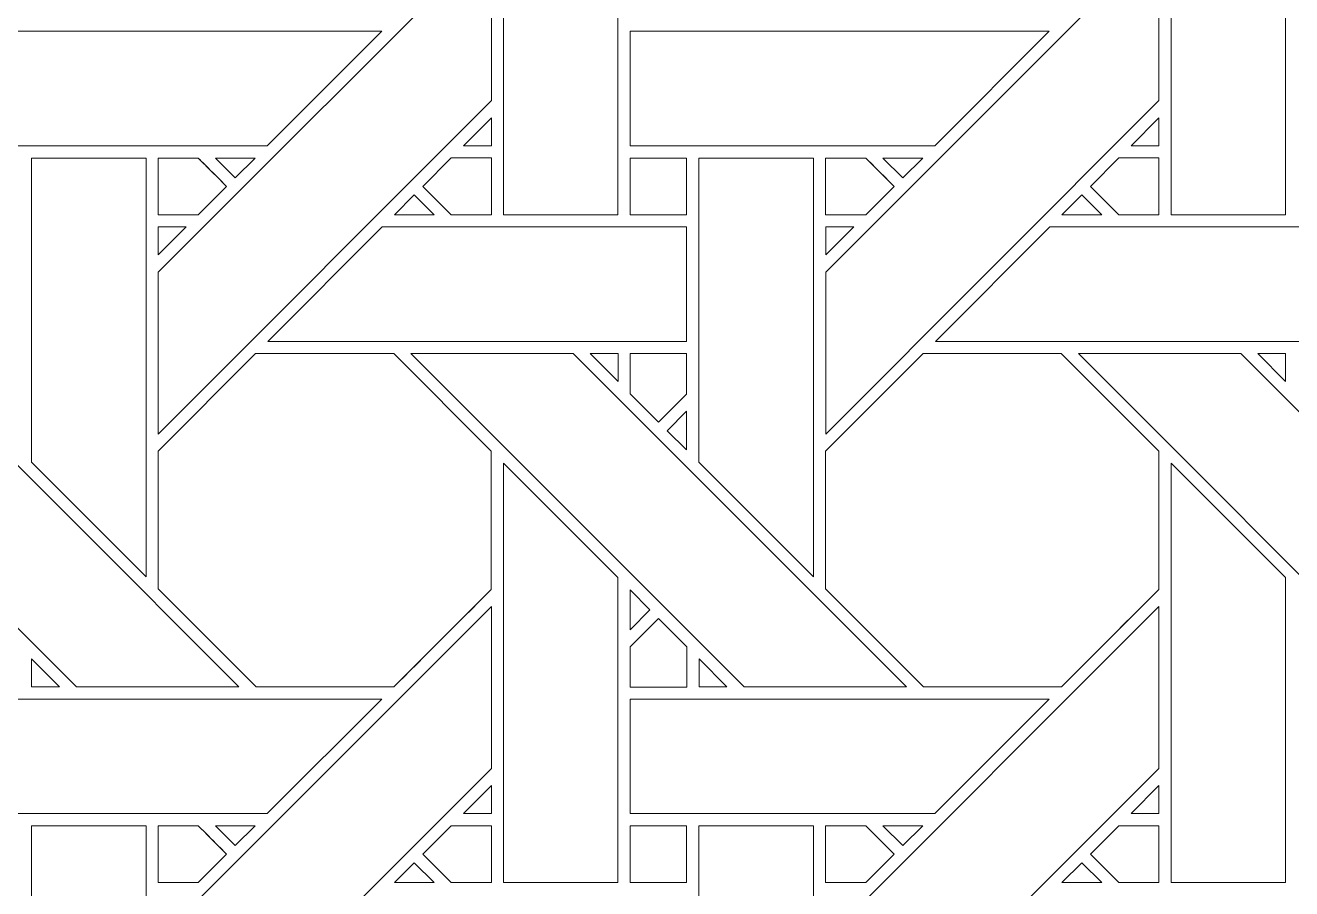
# Model space of a CAD drawing. Header units: inches. Extents: x 4.9 to 19.9, y 3.1 to 15.1.
# Drawn here: x 6.739 to 8.539, y 9.046 to 10.272 of the extents above; entities that cross this region are included whole.
import ezdxf

# ---------------------------------------------------------------- set-up
doc = ezdxf.new("R2010")
doc.units = ezdxf.units.IN
doc.header["$MEASUREMENT"] = 0
doc.layers.add('Design', color=7, linetype='Continuous', lineweight=0)

msp = doc.modelspace()

# ---------------------------------------------------------------- linework, layer by layer
at = {"layer": 'Design'}
for points, knots in [([(4.8829, 15.0948), (4.8829, 15.0948), (4.8829, 3.0948), (4.8829, 3.0948), (4.8829, 3.0948), (19.8829, 3.0948), (19.8829, 3.0948), (19.8829, 3.0948), (19.8829, 15.0948), (19.8829, 15.0948), (19.8829, 15.0948), (4.8829, 15.0948), (4.8829, 15.0948)], [0, 0, 0, 0, 1, 1, 1, 2, 2, 2, 3, 3, 3, 4, 4, 4, 4]), ([(5.4052, 14.5679), (5.4052, 14.5679), (5.4052, 3.6216), (5.4052, 3.6216), (5.4052, 3.6216), (19.3605, 3.6216), (19.3605, 3.6216), (19.3605, 3.6216), (19.3605, 14.5679), (19.3605, 14.5679), (19.3605, 14.5679), (5.4052, 14.5679), (5.4052, 14.5679)], [0, 0, 0, 0, 1, 1, 1, 2, 2, 2, 3, 3, 3, 4, 4, 4, 4]), ([(7.5816, 10.4368), (7.5816, 10.4368), (7.5816, 10.0031), (7.5816, 10.0031), (7.5816, 10.0031), (7.4188, 10.0031), (7.4188, 10.0031), (7.4188, 10.0031), (7.4188, 10.599), (7.4188, 10.599), (7.4188, 10.599), (7.5816, 10.4368), (7.5816, 10.4368)], [0, 0, 0, 0, 1, 1, 1, 2, 2, 2, 3, 3, 3, 4, 4, 4, 4]), ([(8.5303, 10.4368), (8.5303, 10.4368), (8.5303, 10.0031), (8.5303, 10.0031), (8.5303, 10.0031), (8.3676, 10.0031), (8.3676, 10.0031), (8.3676, 10.0031), (8.3676, 10.599), (8.3676, 10.599), (8.3676, 10.599), (8.5303, 10.4368), (8.5303, 10.4368)], [0, 0, 0, 0, 1, 1, 1, 2, 2, 2, 3, 3, 3, 4, 4, 4, 4]), ([(6.928, 9.9218), (6.928, 9.9218), (7.4017, 10.3954), (7.4017, 10.3954), (7.4017, 10.3954), (7.4017, 10.1654), (7.4017, 10.1654), (7.4017, 10.1654), (6.928, 9.6917), (6.928, 9.6917), (6.928, 9.6917), (6.928, 9.9218), (6.928, 9.9218)], [0, 0, 0, 0, 1, 1, 1, 2, 2, 2, 3, 3, 3, 4, 4, 4, 4]), ([(7.8768, 9.9218), (7.8768, 9.9218), (8.3504, 10.3954), (8.3504, 10.3954), (8.3504, 10.3954), (8.3504, 10.1654), (8.3504, 10.1654), (8.3504, 10.1654), (7.8768, 9.6917), (7.8768, 9.6917), (7.8768, 9.6917), (7.8768, 9.9218), (7.8768, 9.9218)], [0, 0, 0, 0, 1, 1, 1, 2, 2, 2, 3, 3, 3, 4, 4, 4, 4]), ([(6.6502, 10.1012), (6.6502, 10.1012), (6.6502, 10.2639), (6.6502, 10.2639), (6.6502, 10.2639), (7.2459, 10.2639), (7.2459, 10.2639), (7.2459, 10.2639), (7.0831, 10.1012), (7.0831, 10.1012), (7.0831, 10.1012), (6.6502, 10.1012), (6.6502, 10.1012)], [0, 0, 0, 0, 1, 1, 1, 2, 2, 2, 3, 3, 3, 4, 4, 4, 4]), ([(7.5989, 10.1012), (7.5989, 10.1012), (7.5989, 10.2639), (7.5989, 10.2639), (7.5989, 10.2639), (8.1946, 10.2639), (8.1946, 10.2639), (8.1946, 10.2639), (8.0319, 10.1012), (8.0319, 10.1012), (8.0319, 10.1012), (7.5989, 10.1012), (7.5989, 10.1012)], [0, 0, 0, 0, 1, 1, 1, 2, 2, 2, 3, 3, 3, 4, 4, 4, 4]), ([(7.3619, 10.1012), (7.3619, 10.1012), (7.4017, 10.141), (7.4017, 10.141), (7.4017, 10.141), (7.4017, 10.1012), (7.4017, 10.1012), (7.4017, 10.1012), (7.3619, 10.1012), (7.3619, 10.1012)], [0, 0, 0, 0, 1, 1, 1, 2, 2, 2, 3, 3, 3, 3]), ([(8.3107, 10.1012), (8.3107, 10.1012), (8.3504, 10.141), (8.3504, 10.141), (8.3504, 10.141), (8.3504, 10.1012), (8.3504, 10.1012), (8.3504, 10.1012), (8.3107, 10.1012), (8.3107, 10.1012)], [0, 0, 0, 0, 1, 1, 1, 2, 2, 2, 3, 3, 3, 3]), ([(6.9109, 10.0839), (6.9109, 10.0839), (6.9109, 9.4888), (6.9109, 9.4888), (6.9109, 9.4888), (6.748, 9.6517), (6.748, 9.6517), (6.748, 9.6517), (6.748, 10.0839), (6.748, 10.0839), (6.748, 10.0839), (6.9109, 10.0839), (6.9109, 10.0839)], [0, 0, 0, 0, 1, 1, 1, 2, 2, 2, 3, 3, 3, 4, 4, 4, 4]), ([(6.985, 10.0839), (6.9902, 10.0788), (7.021, 10.048), (7.0254, 10.0436), (7.0254, 10.0436), (6.985, 10.0032), (6.985, 10.0032), (6.985, 10.0032), (6.928, 10.0032), (6.928, 10.0032), (6.928, 10.0032), (6.928, 10.0839), (6.928, 10.0839), (6.928, 10.0839), (6.985, 10.0839), (6.985, 10.0839)], [0, 0, 0, 0, 1, 1, 1, 2, 2, 2, 3, 3, 3, 4, 4, 4, 5, 5, 5, 5]), ([(7.0098, 10.0593), (7.0098, 10.0593), (7.0254, 10.0436), (7.0254, 10.0436), (7.0254, 10.0436), (6.985, 10.0032), (6.985, 10.0032), (6.985, 10.0032), (6.928, 10.0032), (6.928, 10.0032), (6.928, 10.0032), (6.928, 10.0839), (6.928, 10.0839), (6.928, 10.0839), (6.985, 10.0839), (6.985, 10.0839), (6.9904, 10.0786), (7.0004, 10.0686), (7.0098, 10.0593)], [0, 0, 0, 0, 1, 1, 1, 2, 2, 2, 3, 3, 3, 4, 4, 4, 5, 5, 5, 6, 6, 6, 6]), ([(7.0095, 10.0839), (7.0095, 10.0839), (7.0659, 10.0839), (7.0659, 10.0839), (7.0659, 10.0839), (7.0376, 10.0557), (7.0376, 10.0557), (7.0376, 10.0557), (7.0095, 10.0839), (7.0095, 10.0839)], [0, 0, 0, 0, 1, 1, 1, 2, 2, 2, 3, 3, 3, 3]), ([(7.3445, 10.0031), (7.3445, 10.0031), (7.3042, 10.0435), (7.3042, 10.0435), (7.3042, 10.0435), (7.3446, 10.084), (7.3446, 10.084), (7.3446, 10.084), (7.4017, 10.084), (7.4017, 10.084), (7.4017, 10.084), (7.4017, 10.0031), (7.4017, 10.0031), (7.4017, 10.0031), (7.3445, 10.0031), (7.3445, 10.0031)], [0, 0, 0, 0, 1, 1, 1, 2, 2, 2, 3, 3, 3, 4, 4, 4, 5, 5, 5, 5]), ([(7.3042, 10.0435), (7.3042, 10.0435), (7.3446, 10.084), (7.3446, 10.084), (7.3446, 10.084), (7.4017, 10.084), (7.4017, 10.084), (7.4017, 10.084), (7.4017, 10.0031), (7.4017, 10.0031), (7.4017, 10.0031), (7.3445, 10.0031), (7.3445, 10.0031), (7.3445, 10.0031), (7.3042, 10.0435), (7.3042, 10.0435)], [0, 0, 0, 0, 1, 1, 1, 2, 2, 2, 3, 3, 3, 4, 4, 4, 5, 5, 5, 5]), ([(7.5989, 10.0031), (7.5989, 10.0031), (7.5989, 10.0839), (7.5989, 10.0839), (7.5989, 10.0839), (7.6791, 10.0839), (7.6791, 10.0839), (7.6791, 10.0839), (7.6791, 10.0031), (7.6791, 10.0031), (7.6791, 10.0031), (7.5989, 10.0031), (7.5989, 10.0031)], [0, 0, 0, 0, 1, 1, 1, 2, 2, 2, 3, 3, 3, 4, 4, 4, 4]), ([(7.5989, 10.0839), (7.5989, 10.0839), (7.6791, 10.0839), (7.6791, 10.0839), (7.6791, 10.0839), (7.6791, 10.0031), (7.6791, 10.0031), (7.6791, 10.0031), (7.5989, 10.0031), (7.5989, 10.0031), (7.5989, 10.0031), (7.5989, 10.0839), (7.5989, 10.0839)], [0, 0, 0, 0, 1, 1, 1, 2, 2, 2, 3, 3, 3, 4, 4, 4, 4]), ([(7.8596, 10.0839), (7.8596, 10.0839), (7.8596, 9.4888), (7.8596, 9.4888), (7.8596, 9.4888), (7.6967, 9.6517), (7.6967, 9.6517), (7.6967, 9.6517), (7.6967, 10.0839), (7.6967, 10.0839), (7.6967, 10.0839), (7.8596, 10.0839), (7.8596, 10.0839)], [0, 0, 0, 0, 1, 1, 1, 2, 2, 2, 3, 3, 3, 4, 4, 4, 4]), ([(7.9338, 10.0839), (7.9389, 10.0788), (7.9697, 10.048), (7.9741, 10.0436), (7.9741, 10.0436), (7.9337, 10.0032), (7.9337, 10.0032), (7.9337, 10.0032), (7.8767, 10.0032), (7.8767, 10.0032), (7.8767, 10.0032), (7.8767, 10.0839), (7.8767, 10.0839), (7.8767, 10.0839), (7.9338, 10.0839), (7.9338, 10.0839)], [0, 0, 0, 0, 1, 1, 1, 2, 2, 2, 3, 3, 3, 4, 4, 4, 5, 5, 5, 5]), ([(7.9741, 10.0436), (7.9741, 10.0436), (7.9337, 10.0032), (7.9337, 10.0032), (7.9337, 10.0032), (7.8767, 10.0032), (7.8767, 10.0032), (7.8767, 10.0032), (7.8767, 10.0839), (7.8767, 10.0839), (7.8767, 10.0839), (7.9338, 10.0839), (7.9338, 10.0839), (7.939, 10.0787), (7.9698, 10.0479), (7.9741, 10.0436)], [0, 0, 0, 0, 1, 1, 1, 2, 2, 2, 3, 3, 3, 4, 4, 4, 5, 5, 5, 5]), ([(7.9582, 10.0839), (7.9582, 10.0839), (8.0147, 10.0839), (8.0147, 10.0839), (8.0147, 10.0839), (7.9864, 10.0557), (7.9864, 10.0557), (7.9864, 10.0557), (7.9582, 10.0839), (7.9582, 10.0839)], [0, 0, 0, 0, 1, 1, 1, 2, 2, 2, 3, 3, 3, 3]), ([(8.3504, 10.084), (8.3504, 10.084), (8.3504, 10.0031), (8.3504, 10.0031), (8.3504, 10.0031), (8.2933, 10.0031), (8.2933, 10.0031), (8.2933, 10.0031), (8.2529, 10.0435), (8.2529, 10.0435), (8.2529, 10.0435), (8.2933, 10.084), (8.2933, 10.084), (8.2933, 10.084), (8.3504, 10.084), (8.3504, 10.084)], [0, 0, 0, 0, 1, 1, 1, 2, 2, 2, 3, 3, 3, 4, 4, 4, 5, 5, 5, 5]), ([(8.2529, 10.0435), (8.2529, 10.0435), (8.2933, 10.084), (8.2933, 10.084), (8.2933, 10.084), (8.3504, 10.084), (8.3504, 10.084), (8.3504, 10.084), (8.3504, 10.0031), (8.3504, 10.0031), (8.3504, 10.0031), (8.2933, 10.0031), (8.2933, 10.0031), (8.2933, 10.0031), (8.2529, 10.0435), (8.2529, 10.0435)], [0, 0, 0, 0, 1, 1, 1, 2, 2, 2, 3, 3, 3, 4, 4, 4, 5, 5, 5, 5]), ([(7.3204, 10.0031), (7.3204, 10.0031), (7.2639, 10.0031), (7.2639, 10.0031), (7.2639, 10.0031), (7.2921, 10.0314), (7.2921, 10.0314), (7.2921, 10.0314), (7.3204, 10.0031), (7.3204, 10.0031)], [0, 0, 0, 0, 1, 1, 1, 2, 2, 2, 3, 3, 3, 3]), ([(8.2691, 10.0031), (8.2691, 10.0031), (8.2126, 10.0031), (8.2126, 10.0031), (8.2126, 10.0031), (8.2408, 10.0314), (8.2408, 10.0314), (8.2408, 10.0314), (8.2691, 10.0031), (8.2691, 10.0031)], [0, 0, 0, 0, 1, 1, 1, 2, 2, 2, 3, 3, 3, 3]), ([(6.9679, 9.986), (6.9679, 9.986), (6.928, 9.9462), (6.928, 9.9462), (6.928, 9.9462), (6.928, 9.986), (6.928, 9.986), (6.928, 9.986), (6.9679, 9.986), (6.9679, 9.986)], [0, 0, 0, 0, 1, 1, 1, 2, 2, 2, 3, 3, 3, 3]), ([(7.2467, 9.986), (7.2467, 9.986), (7.6792, 9.986), (7.6792, 9.986), (7.6792, 9.986), (7.6792, 9.8232), (7.6792, 9.8232), (7.6792, 9.8232), (7.0839, 9.8232), (7.0839, 9.8232), (7.0839, 9.8232), (7.2467, 9.986), (7.2467, 9.986)], [0, 0, 0, 0, 1, 1, 1, 2, 2, 2, 3, 3, 3, 4, 4, 4, 4]), ([(7.9166, 9.986), (7.9166, 9.986), (7.8768, 9.9462), (7.8768, 9.9462), (7.8768, 9.9462), (7.8768, 9.986), (7.8768, 9.986), (7.8768, 9.986), (7.9166, 9.986), (7.9166, 9.986)], [0, 0, 0, 0, 1, 1, 1, 2, 2, 2, 3, 3, 3, 3]), ([(8.1954, 9.986), (8.1954, 9.986), (8.6279, 9.986), (8.6279, 9.986), (8.6279, 9.986), (8.6279, 9.8232), (8.6279, 9.8232), (8.6279, 9.8232), (8.0326, 9.8232), (8.0326, 9.8232), (8.0326, 9.8232), (8.1954, 9.986), (8.1954, 9.986)], [0, 0, 0, 0, 1, 1, 1, 2, 2, 2, 3, 3, 3, 4, 4, 4, 4]), ([(6.5694, 9.8061), (6.5694, 9.8061), (7.043, 9.3324), (7.043, 9.3324), (7.043, 9.3324), (6.812, 9.3324), (6.812, 9.3324), (6.812, 9.3324), (6.3385, 9.8061), (6.3385, 9.8061), (6.3385, 9.8061), (6.5694, 9.8061), (6.5694, 9.8061)], [0, 0, 0, 0, 1, 1, 1, 2, 2, 2, 3, 3, 3, 4, 4, 4, 4]), ([(7.0667, 9.8061), (7.0667, 9.8061), (7.2629, 9.8061), (7.2629, 9.8061), (7.2629, 9.8061), (7.4016, 9.6673), (7.4016, 9.6673), (7.4016, 9.6673), (7.4016, 9.4711), (7.4016, 9.4711), (7.3838, 9.4532), (7.2719, 9.3414), (7.2629, 9.3324), (7.2629, 9.3324), (7.0672, 9.3324), (7.0672, 9.3324), (7.0672, 9.3324), (6.928, 9.4717), (6.928, 9.4717), (6.928, 9.4717), (6.928, 9.6673), (6.928, 9.6673), (6.928, 9.6673), (7.0667, 9.8061), (7.0667, 9.8061)], [0, 0, 0, 0, 1, 1, 1, 2, 2, 2, 3, 3, 3, 4, 4, 4, 5, 5, 5, 6, 6, 6, 7, 7, 7, 8, 8, 8, 8]), ([(6.928, 9.6673), (6.928, 9.6673), (7.0667, 9.8061), (7.0667, 9.8061), (7.0667, 9.8061), (7.2629, 9.8061), (7.2629, 9.8061), (7.2629, 9.8061), (7.4016, 9.6673), (7.4016, 9.6673), (7.4016, 9.6673), (7.4016, 9.4711), (7.4016, 9.4711), (7.3839, 9.4533), (7.272, 9.3415), (7.2629, 9.3324), (7.2629, 9.3324), (7.0672, 9.3324), (7.0672, 9.3324), (7.0672, 9.3324), (6.928, 9.4717), (6.928, 9.4717), (6.928, 9.4717), (6.928, 9.6673), (6.928, 9.6673)], [0, 0, 0, 0, 1, 1, 1, 2, 2, 2, 3, 3, 3, 4, 4, 4, 5, 5, 5, 6, 6, 6, 7, 7, 7, 8, 8, 8, 8]), ([(7.5181, 9.8061), (7.5181, 9.8061), (7.9918, 9.3324), (7.9918, 9.3324), (7.9918, 9.3324), (7.7607, 9.3324), (7.7607, 9.3324), (7.7607, 9.3324), (7.2872, 9.8061), (7.2872, 9.8061), (7.2872, 9.8061), (7.5181, 9.8061), (7.5181, 9.8061)], [0, 0, 0, 0, 1, 1, 1, 2, 2, 2, 3, 3, 3, 4, 4, 4, 4]), ([(7.5817, 9.8061), (7.5817, 9.8061), (7.5817, 9.7662), (7.5817, 9.7662), (7.5817, 9.7662), (7.5422, 9.8061), (7.5422, 9.8061), (7.5422, 9.8061), (7.5817, 9.8061), (7.5817, 9.8061)], [0, 0, 0, 0, 1, 1, 1, 2, 2, 2, 3, 3, 3, 3]), ([(7.6791, 9.8061), (7.6791, 9.8061), (7.6791, 9.7485), (7.6791, 9.7485), (7.6791, 9.7485), (7.6392, 9.7085), (7.6392, 9.7085), (7.6392, 9.7085), (7.5988, 9.7489), (7.5988, 9.7489), (7.5988, 9.7489), (7.5988, 9.8061), (7.5988, 9.8061), (7.5988, 9.8061), (7.6791, 9.8061), (7.6791, 9.8061)], [0, 0, 0, 0, 1, 1, 1, 2, 2, 2, 3, 3, 3, 4, 4, 4, 5, 5, 5, 5]), ([(7.6392, 9.7085), (7.6392, 9.7085), (7.5988, 9.7489), (7.5988, 9.7489), (7.5988, 9.7489), (7.5988, 9.8061), (7.5988, 9.8061), (7.5988, 9.8061), (7.6791, 9.8061), (7.6791, 9.8061), (7.6791, 9.8061), (7.6791, 9.7485), (7.6791, 9.7485), (7.6791, 9.7485), (7.6392, 9.7085), (7.6392, 9.7085)], [0, 0, 0, 0, 1, 1, 1, 2, 2, 2, 3, 3, 3, 4, 4, 4, 5, 5, 5, 5]), ([(8.0154, 9.8061), (8.0154, 9.8061), (8.2116, 9.8061), (8.2116, 9.8061), (8.2116, 9.8061), (8.3504, 9.6673), (8.3504, 9.6673), (8.3504, 9.6673), (8.3504, 9.4711), (8.3504, 9.4711), (8.3326, 9.4532), (8.2207, 9.3414), (8.2117, 9.3324), (8.2117, 9.3324), (8.016, 9.3324), (8.016, 9.3324), (8.016, 9.3324), (7.8767, 9.4717), (7.8767, 9.4717), (7.8767, 9.4717), (7.8767, 9.6673), (7.8767, 9.6673), (7.8767, 9.6673), (8.0154, 9.8061), (8.0154, 9.8061)], [0, 0, 0, 0, 1, 1, 1, 2, 2, 2, 3, 3, 3, 4, 4, 4, 5, 5, 5, 6, 6, 6, 7, 7, 7, 8, 8, 8, 8]), ([(7.8767, 9.6673), (7.8767, 9.6673), (8.0154, 9.8061), (8.0154, 9.8061), (8.0154, 9.8061), (8.2116, 9.8061), (8.2116, 9.8061), (8.2116, 9.8061), (8.3504, 9.6673), (8.3504, 9.6673), (8.3504, 9.6673), (8.3504, 9.4711), (8.3504, 9.4711), (8.3328, 9.4534), (8.2208, 9.3416), (8.2117, 9.3324), (8.2117, 9.3324), (8.016, 9.3324), (8.016, 9.3324), (8.016, 9.3324), (7.8767, 9.4717), (7.8767, 9.4717), (7.8767, 9.4717), (7.8767, 9.6673), (7.8767, 9.6673)], [0, 0, 0, 0, 1, 1, 1, 2, 2, 2, 3, 3, 3, 4, 4, 4, 5, 5, 5, 6, 6, 6, 7, 7, 7, 8, 8, 8, 8]), ([(8.4669, 9.8061), (8.4669, 9.8061), (8.9405, 9.3324), (8.9405, 9.3324), (8.9405, 9.3324), (8.7095, 9.3324), (8.7095, 9.3324), (8.7095, 9.3324), (8.2359, 9.8061), (8.2359, 9.8061), (8.2359, 9.8061), (8.4669, 9.8061), (8.4669, 9.8061)], [0, 0, 0, 0, 1, 1, 1, 2, 2, 2, 3, 3, 3, 4, 4, 4, 4]), ([(8.5304, 9.8061), (8.5304, 9.8061), (8.5304, 9.7662), (8.5304, 9.7662), (8.5304, 9.7662), (8.491, 9.8061), (8.491, 9.8061), (8.491, 9.8061), (8.5304, 9.8061), (8.5304, 9.8061)], [0, 0, 0, 0, 1, 1, 1, 2, 2, 2, 3, 3, 3, 3]), ([(7.6792, 9.7242), (7.6792, 9.7242), (7.6792, 9.6691), (7.6792, 9.6691), (7.6792, 9.6691), (7.6514, 9.6964), (7.6514, 9.6964), (7.6514, 9.6964), (7.6792, 9.7242), (7.6792, 9.7242)], [0, 0, 0, 0, 1, 1, 1, 2, 2, 2, 3, 3, 3, 3]), ([(7.5816, 9.4881), (7.5816, 9.4881), (7.5816, 9.0544), (7.5816, 9.0544), (7.5816, 9.0544), (7.4188, 9.0544), (7.4188, 9.0544), (7.4188, 9.0544), (7.4188, 9.6502), (7.4188, 9.6502), (7.4188, 9.6502), (7.5816, 9.4881), (7.5816, 9.4881)], [0, 0, 0, 0, 1, 1, 1, 2, 2, 2, 3, 3, 3, 4, 4, 4, 4]), ([(8.5303, 9.4881), (8.5303, 9.4881), (8.5303, 9.0544), (8.5303, 9.0544), (8.5303, 9.0544), (8.3676, 9.0544), (8.3676, 9.0544), (8.3676, 9.0544), (8.3676, 9.6502), (8.3676, 9.6502), (8.3676, 9.6502), (8.5303, 9.4881), (8.5303, 9.4881)], [0, 0, 0, 0, 1, 1, 1, 2, 2, 2, 3, 3, 3, 4, 4, 4, 4]), ([(7.5989, 9.4138), (7.5989, 9.4138), (7.5989, 9.4706), (7.5989, 9.4706), (7.5989, 9.4706), (7.6271, 9.442), (7.6271, 9.442), (7.6271, 9.442), (7.5989, 9.4138), (7.5989, 9.4138)], [0, 0, 0, 0, 1, 1, 1, 2, 2, 2, 3, 3, 3, 3]), ([(6.928, 8.9731), (6.928, 8.9731), (7.4017, 9.4467), (7.4017, 9.4467), (7.4017, 9.4467), (7.4017, 9.2166), (7.4017, 9.2166), (7.4017, 9.2166), (6.928, 8.743), (6.928, 8.743), (6.928, 8.743), (6.928, 8.9731), (6.928, 8.9731)], [0, 0, 0, 0, 1, 1, 1, 2, 2, 2, 3, 3, 3, 4, 4, 4, 4]), ([(7.8768, 8.9731), (7.8768, 8.9731), (8.3504, 9.4467), (8.3504, 9.4467), (8.3504, 9.4467), (8.3504, 9.2166), (8.3504, 9.2166), (8.3504, 9.2166), (7.8768, 8.743), (7.8768, 8.743), (7.8768, 8.743), (7.8768, 8.9731), (7.8768, 8.9731)], [0, 0, 0, 0, 1, 1, 1, 2, 2, 2, 3, 3, 3, 4, 4, 4, 4]), ([(7.5989, 9.3322), (7.5989, 9.3322), (7.5989, 9.3895), (7.5989, 9.3895), (7.5989, 9.3895), (7.6392, 9.4298), (7.6392, 9.4298), (7.6392, 9.4298), (7.6795, 9.3895), (7.6795, 9.3895), (7.6795, 9.3895), (7.6795, 9.3322), (7.6795, 9.3322), (7.6795, 9.3322), (7.5989, 9.3322), (7.5989, 9.3322)], [0, 0, 0, 0, 1, 1, 1, 2, 2, 2, 3, 3, 3, 4, 4, 4, 5, 5, 5, 5]), ([(7.6392, 9.4298), (7.6392, 9.4298), (7.6795, 9.3895), (7.6795, 9.3895), (7.6795, 9.3895), (7.6795, 9.3322), (7.6795, 9.3322), (7.6795, 9.3322), (7.5989, 9.3322), (7.5989, 9.3322), (7.5989, 9.3322), (7.5989, 9.3895), (7.5989, 9.3895), (7.5989, 9.3895), (7.6392, 9.4298), (7.6392, 9.4298)], [0, 0, 0, 0, 1, 1, 1, 2, 2, 2, 3, 3, 3, 4, 4, 4, 5, 5, 5, 5]), ([(6.7481, 9.3324), (6.7481, 9.3324), (6.7481, 9.3722), (6.7481, 9.3722), (6.7481, 9.3722), (6.7878, 9.3324), (6.7878, 9.3324), (6.7878, 9.3324), (6.7481, 9.3324), (6.7481, 9.3324)], [0, 0, 0, 0, 1, 1, 1, 2, 2, 2, 3, 3, 3, 3]), ([(7.6968, 9.3324), (7.6968, 9.3324), (7.6968, 9.3722), (7.6968, 9.3722), (7.6968, 9.3722), (7.7365, 9.3324), (7.7365, 9.3324), (7.7365, 9.3324), (7.6968, 9.3324), (7.6968, 9.3324)], [0, 0, 0, 0, 1, 1, 1, 2, 2, 2, 3, 3, 3, 3]), ([(6.6502, 9.1525), (6.6502, 9.1525), (6.6502, 9.3152), (6.6502, 9.3152), (6.6502, 9.3152), (7.2459, 9.3152), (7.2459, 9.3152), (7.2459, 9.3152), (7.0832, 9.1525), (7.0832, 9.1525), (7.0832, 9.1525), (6.6502, 9.1525), (6.6502, 9.1525)], [0, 0, 0, 0, 1, 1, 1, 2, 2, 2, 3, 3, 3, 4, 4, 4, 4]), ([(7.5989, 9.1525), (7.5989, 9.1525), (7.5989, 9.3152), (7.5989, 9.3152), (7.5989, 9.3152), (8.1946, 9.3152), (8.1946, 9.3152), (8.1946, 9.3152), (8.0319, 9.1525), (8.0319, 9.1525), (8.0319, 9.1525), (7.5989, 9.1525), (7.5989, 9.1525)], [0, 0, 0, 0, 1, 1, 1, 2, 2, 2, 3, 3, 3, 4, 4, 4, 4]), ([(7.3619, 9.1525), (7.3619, 9.1525), (7.4017, 9.1923), (7.4017, 9.1923), (7.4017, 9.1923), (7.4017, 9.1525), (7.4017, 9.1525), (7.4017, 9.1525), (7.3619, 9.1525), (7.3619, 9.1525)], [0, 0, 0, 0, 1, 1, 1, 2, 2, 2, 3, 3, 3, 3]), ([(8.3107, 9.1525), (8.3107, 9.1525), (8.3504, 9.1923), (8.3504, 9.1923), (8.3504, 9.1923), (8.3504, 9.1525), (8.3504, 9.1525), (8.3504, 9.1525), (8.3107, 9.1525), (8.3107, 9.1525)], [0, 0, 0, 0, 1, 1, 1, 2, 2, 2, 3, 3, 3, 3]), ([(6.9109, 9.1352), (6.9109, 9.1352), (6.9109, 8.5401), (6.9109, 8.5401), (6.9109, 8.5401), (6.748, 8.703), (6.748, 8.703), (6.748, 8.703), (6.748, 9.1352), (6.748, 9.1352), (6.748, 9.1352), (6.9109, 9.1352), (6.9109, 9.1352)], [0, 0, 0, 0, 1, 1, 1, 2, 2, 2, 3, 3, 3, 4, 4, 4, 4]), ([(6.985, 9.1352), (6.9902, 9.1301), (7.021, 9.0993), (7.0254, 9.0948), (7.0254, 9.0948), (6.985, 9.0544), (6.985, 9.0544), (6.985, 9.0544), (6.928, 9.0544), (6.928, 9.0544), (6.928, 9.0544), (6.928, 9.1352), (6.928, 9.1352), (6.928, 9.1352), (6.985, 9.1352), (6.985, 9.1352)], [0, 0, 0, 0, 1, 1, 1, 2, 2, 2, 3, 3, 3, 4, 4, 4, 5, 5, 5, 5]), ([(7.0103, 9.11), (7.0103, 9.11), (7.0254, 9.0948), (7.0254, 9.0948), (7.0254, 9.0948), (6.985, 9.0544), (6.985, 9.0544), (6.985, 9.0544), (6.928, 9.0544), (6.928, 9.0544), (6.928, 9.0544), (6.928, 9.1352), (6.928, 9.1352), (6.928, 9.1352), (6.985, 9.1352), (6.985, 9.1352), (6.9905, 9.1297), (7.0008, 9.1195), (7.0103, 9.11)], [0, 0, 0, 0, 1, 1, 1, 2, 2, 2, 3, 3, 3, 4, 4, 4, 5, 5, 5, 6, 6, 6, 6]), ([(7.0095, 9.1352), (7.0095, 9.1352), (7.0659, 9.1352), (7.0659, 9.1352), (7.0659, 9.1352), (7.0376, 9.107), (7.0376, 9.107), (7.0376, 9.107), (7.0095, 9.1352), (7.0095, 9.1352)], [0, 0, 0, 0, 1, 1, 1, 2, 2, 2, 3, 3, 3, 3]), ([(7.3445, 9.0544), (7.3445, 9.0544), (7.3042, 9.0948), (7.3042, 9.0948), (7.3042, 9.0948), (7.3446, 9.1352), (7.3446, 9.1352), (7.3446, 9.1352), (7.4017, 9.1352), (7.4017, 9.1352), (7.4017, 9.1352), (7.4017, 9.0544), (7.4017, 9.0544), (7.4017, 9.0544), (7.3445, 9.0544), (7.3445, 9.0544)], [0, 0, 0, 0, 1, 1, 1, 2, 2, 2, 3, 3, 3, 4, 4, 4, 5, 5, 5, 5]), ([(7.3042, 9.0948), (7.3042, 9.0948), (7.3446, 9.1352), (7.3446, 9.1352), (7.3446, 9.1352), (7.4017, 9.1352), (7.4017, 9.1352), (7.4017, 9.1352), (7.4017, 9.0544), (7.4017, 9.0544), (7.4017, 9.0544), (7.3445, 9.0544), (7.3445, 9.0544), (7.3445, 9.0544), (7.3042, 9.0948), (7.3042, 9.0948)], [0, 0, 0, 0, 1, 1, 1, 2, 2, 2, 3, 3, 3, 4, 4, 4, 5, 5, 5, 5]), ([(7.5989, 9.0544), (7.5989, 9.0544), (7.5989, 9.1352), (7.5989, 9.1352), (7.5989, 9.1352), (7.6791, 9.1352), (7.6791, 9.1352), (7.6791, 9.1352), (7.6791, 9.0544), (7.6791, 9.0544), (7.6791, 9.0544), (7.5989, 9.0544), (7.5989, 9.0544)], [0, 0, 0, 0, 1, 1, 1, 2, 2, 2, 3, 3, 3, 4, 4, 4, 4]), ([(7.5989, 9.1352), (7.5989, 9.1352), (7.6791, 9.1352), (7.6791, 9.1352), (7.6791, 9.1352), (7.6791, 9.0544), (7.6791, 9.0544), (7.6791, 9.0544), (7.5989, 9.0544), (7.5989, 9.0544), (7.5989, 9.0544), (7.5989, 9.1352), (7.5989, 9.1352)], [0, 0, 0, 0, 1, 1, 1, 2, 2, 2, 3, 3, 3, 4, 4, 4, 4]), ([(7.8596, 9.1352), (7.8596, 9.1352), (7.8596, 8.5401), (7.8596, 8.5401), (7.8596, 8.5401), (7.6967, 8.703), (7.6967, 8.703), (7.6967, 8.703), (7.6967, 9.1352), (7.6967, 9.1352), (7.6967, 9.1352), (7.8596, 9.1352), (7.8596, 9.1352)], [0, 0, 0, 0, 1, 1, 1, 2, 2, 2, 3, 3, 3, 4, 4, 4, 4]), ([(7.9338, 9.1352), (7.9389, 9.1301), (7.9697, 9.0993), (7.9741, 9.0948), (7.9741, 9.0948), (7.9337, 9.0544), (7.9337, 9.0544), (7.9337, 9.0544), (7.8767, 9.0544), (7.8767, 9.0544), (7.8767, 9.0544), (7.8767, 9.1352), (7.8767, 9.1352), (7.8767, 9.1352), (7.9338, 9.1352), (7.9338, 9.1352)], [0, 0, 0, 0, 1, 1, 1, 2, 2, 2, 3, 3, 3, 4, 4, 4, 5, 5, 5, 5]), ([(7.9583, 9.1107), (7.9643, 9.1047), (7.97, 9.099), (7.9741, 9.0948), (7.9741, 9.0948), (7.9337, 9.0544), (7.9337, 9.0544), (7.9337, 9.0544), (7.8767, 9.0544), (7.8767, 9.0544), (7.8767, 9.0544), (7.8767, 9.1352), (7.8767, 9.1352), (7.8767, 9.1352), (7.9338, 9.1352), (7.9338, 9.1352), (7.9338, 9.1352), (7.9583, 9.1107), (7.9583, 9.1107)], [0, 0, 0, 0, 1, 1, 1, 2, 2, 2, 3, 3, 3, 4, 4, 4, 5, 5, 5, 6, 6, 6, 6]), ([(7.9582, 9.1352), (7.9582, 9.1352), (8.0147, 9.1352), (8.0147, 9.1352), (8.0147, 9.1352), (7.9864, 9.107), (7.9864, 9.107), (7.9864, 9.107), (7.9582, 9.1352), (7.9582, 9.1352)], [0, 0, 0, 0, 1, 1, 1, 2, 2, 2, 3, 3, 3, 3]), ([(8.3504, 9.1352), (8.3504, 9.1352), (8.3504, 9.0544), (8.3504, 9.0544), (8.3504, 9.0544), (8.2933, 9.0544), (8.2933, 9.0544), (8.2933, 9.0544), (8.2529, 9.0948), (8.2529, 9.0948), (8.2529, 9.0948), (8.2934, 9.1352), (8.2934, 9.1352), (8.2934, 9.1352), (8.3504, 9.1352), (8.3504, 9.1352)], [0, 0, 0, 0, 1, 1, 1, 2, 2, 2, 3, 3, 3, 4, 4, 4, 5, 5, 5, 5]), ([(8.2529, 9.0948), (8.2529, 9.0948), (8.2934, 9.1352), (8.2934, 9.1352), (8.2934, 9.1352), (8.3504, 9.1352), (8.3504, 9.1352), (8.3504, 9.1352), (8.3504, 9.0544), (8.3504, 9.0544), (8.3504, 9.0544), (8.2933, 9.0544), (8.2933, 9.0544), (8.2933, 9.0544), (8.2529, 9.0948), (8.2529, 9.0948)], [0, 0, 0, 0, 1, 1, 1, 2, 2, 2, 3, 3, 3, 4, 4, 4, 5, 5, 5, 5]), ([(7.3204, 9.0544), (7.3204, 9.0544), (7.2639, 9.0544), (7.2639, 9.0544), (7.2639, 9.0544), (7.2921, 9.0827), (7.2921, 9.0827), (7.2921, 9.0827), (7.3204, 9.0544), (7.3204, 9.0544)], [0, 0, 0, 0, 1, 1, 1, 2, 2, 2, 3, 3, 3, 3]), ([(8.2691, 9.0544), (8.2691, 9.0544), (8.2126, 9.0544), (8.2126, 9.0544), (8.2126, 9.0544), (8.2408, 9.0827), (8.2408, 9.0827), (8.2408, 9.0827), (8.2691, 9.0544), (8.2691, 9.0544)], [0, 0, 0, 0, 1, 1, 1, 2, 2, 2, 3, 3, 3, 3])]:
    msp.add_open_spline(points, degree=3, knots=knots, dxfattribs=at)

doc.saveas('drawing.dxf')
